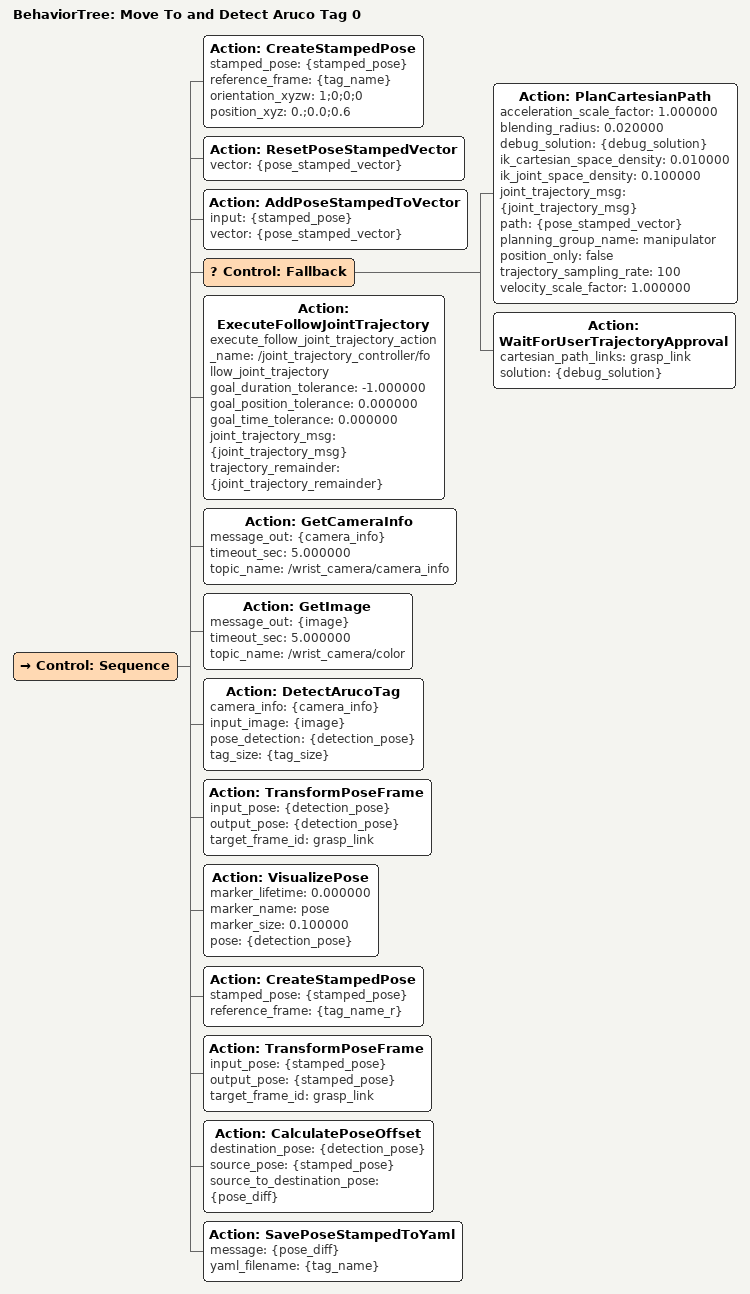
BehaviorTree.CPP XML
<?xml version="1.0" encoding="UTF-8" ?>
<root BTCPP_format="4" main_tree_to_execute="Move To and Detect Aruco Tag 0">
  <BehaviorTree ID="Move To and Detect Aruco Tag 0" _description="">
    <Control ID="Sequence">
      <Action
        ID="CreateStampedPose"
        stamped_pose="{stamped_pose}"
        reference_frame="{tag_name}"
        orientation_xyzw="1;0;0;0"
        position_xyz="0.;0.0;0.6"
      />
      <Action ID="ResetPoseStampedVector" vector="{pose_stamped_vector}" />
      <Action
        ID="AddPoseStampedToVector"
        input="{stamped_pose}"
        vector="{pose_stamped_vector}"
      />
      <Control ID="Fallback">
        <Action
          ID="PlanCartesianPath"
          acceleration_scale_factor="1.000000"
          blending_radius="0.020000"
          debug_solution="{debug_solution}"
          ik_cartesian_space_density="0.010000"
          ik_joint_space_density="0.100000"
          joint_trajectory_msg="{joint_trajectory_msg}"
          path="{pose_stamped_vector}"
          planning_group_name="manipulator"
          position_only="false"
          trajectory_sampling_rate="100"
          velocity_scale_factor="1.000000"
        />
        <Action
          ID="WaitForUserTrajectoryApproval"
          cartesian_path_links="grasp_link"
          solution="{debug_solution}"
        />
      </Control>
      <Action
        ID="ExecuteFollowJointTrajectory"
        execute_follow_joint_trajectory_action_name="/joint_trajectory_controller/follow_joint_trajectory"
        goal_duration_tolerance="-1.000000"
        goal_position_tolerance="0.000000"
        goal_time_tolerance="0.000000"
        joint_trajectory_msg="{joint_trajectory_msg}"
        trajectory_remainder="{joint_trajectory_remainder}"
      />
      <Action
        ID="GetCameraInfo"
        message_out="{camera_info}"
        timeout_sec="5.000000"
        topic_name="/wrist_camera/camera_info"
      />
      <Action
        ID="GetImage"
        message_out="{image}"
        timeout_sec="5.000000"
        topic_name="/wrist_camera/color"
      />
      <Action
        ID="DetectArucoTag"
        camera_info="{camera_info}"
        input_image="{image}"
        pose_detection="{detection_pose}"
        tag_size="{tag_size}"
      />
      <Action
        ID="TransformPoseFrame"
        input_pose="{detection_pose}"
        output_pose="{detection_pose}"
        target_frame_id="grasp_link"
      />
      <Action
        ID="VisualizePose"
        marker_lifetime="0.000000"
        marker_name="pose"
        marker_size="0.100000"
        pose="{detection_pose}"
      />
      <Action
        ID="CreateStampedPose"
        stamped_pose="{stamped_pose}"
        reference_frame="{tag_name_r}"
      />
      <Action
        ID="TransformPoseFrame"
        input_pose="{stamped_pose}"
        output_pose="{stamped_pose}"
        target_frame_id="grasp_link"
      />
      <Action
        ID="CalculatePoseOffset"
        destination_pose="{detection_pose}"
        source_pose="{stamped_pose}"
        source_to_destination_pose="{pose_diff}"
      />
      <Action
        ID="SavePoseStampedToYaml"
        message="{pose_diff}"
        yaml_filename="{tag_name}"
      />
    </Control>
  </BehaviorTree>
</root>
